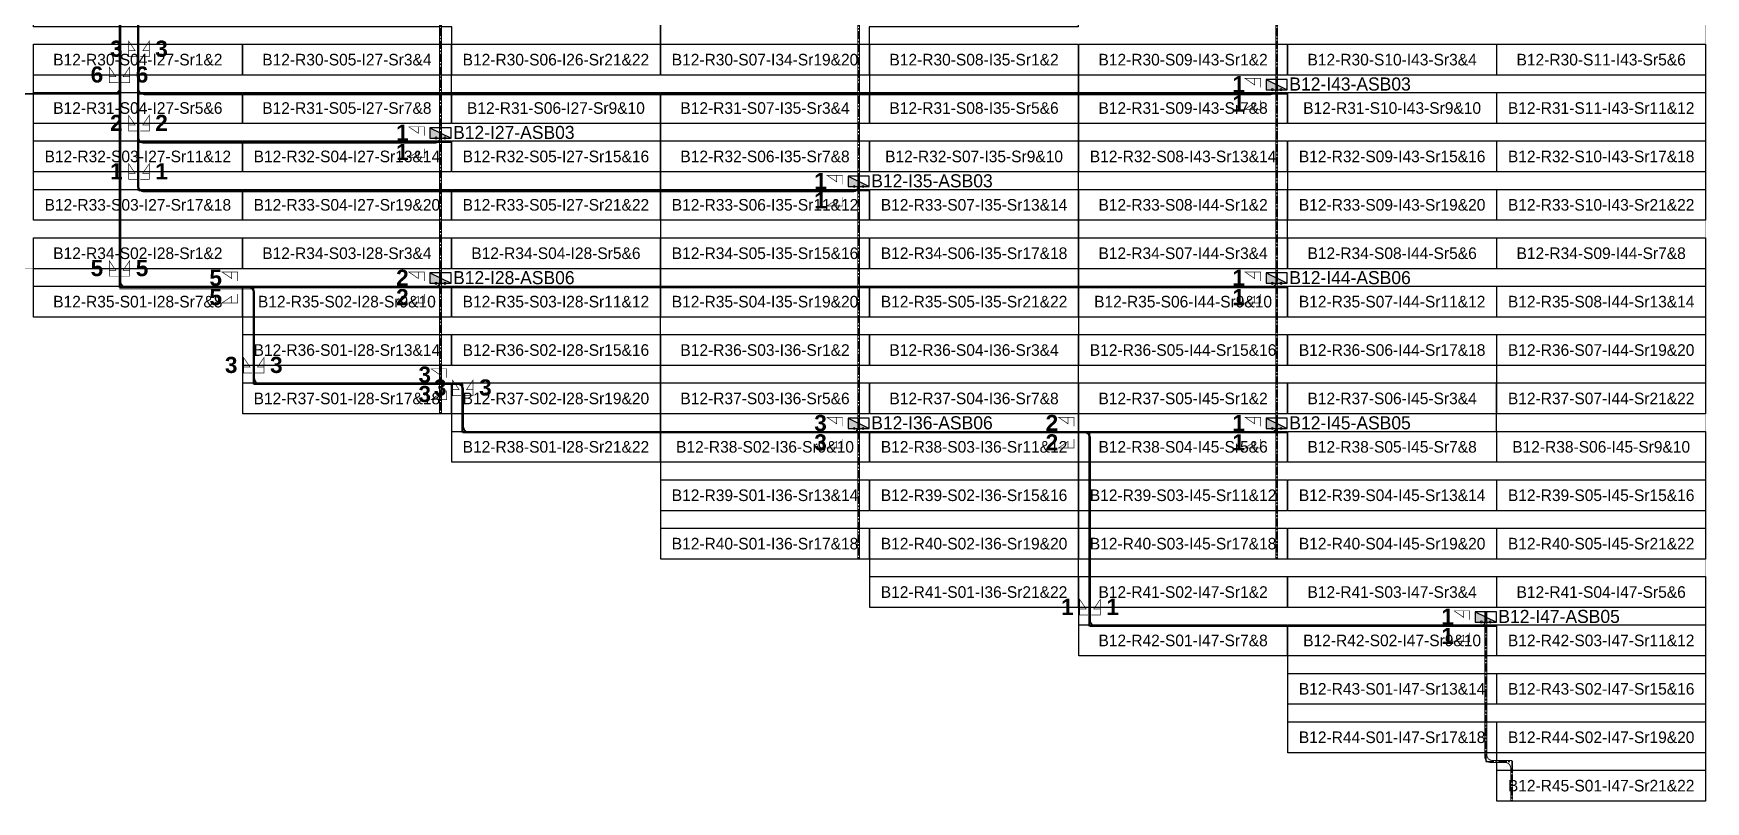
# Model space of a CAD drawing. Header units: metres. Extents: x 530339 to 530954, y 2674257 to 2674599.
# Drawn here: x 530695 to 530954.1, y 2674256.7 to 2674375.7 of the extents above; entities that cross this region are included whole.
import ezdxf
from ezdxf.enums import TextEntityAlignment as Align

# ---------------------------------------------------------------- set-up
doc = ezdxf.new("R2010")
doc.units = ezdxf.units.M
doc.linetypes.add('CENTER', pattern=[2, 1.25, -0.25, 0.25, -0.25])
doc.layers.add('Boundary-12.5 MW Block', color=6, linetype='Continuous', lineweight=9)
doc.layers.add('PILE', color=1, linetype='Continuous', lineweight=15)
for name, color, linetype in [('DC Trench BL-12', 40, 'Continuous'), ('E-Inverter Grouping', 2, 'Continuous'), ('Inverter Block-12', 7, 'Continuous'), ('LT Cable(AG) INV to LT Panel BL-12', 2, 'Continuous'), ('Messenger Wire Block-12 (Master Path)', 30, 'Continuous'), ('Messenger Wire Block-12 (MW Path)', 191, 'Continuous'), ('MMS Table Block-12', 8, 'Continuous'), ('Plan Line - DC BL-12', 40, 'Continuous'), ('Section Marking BL-12', 2, 'Continuous')]:
    doc.layers.add(name, color=color, linetype=linetype)
doc.styles.add('BoldTextStyle', font='arialbd.ttf')
doc.styles.get("Standard").update_dxf_attribs({"font": 'Adani Regular.ttf'})

# ---------------------------------------------------------------- blocks, each defined once
blk = doc.blocks.new('MMS Table (32.292 x 4.788)')
at = {"color": 0}
blk.add_lwpolyline([(0, -0.002), (0, 4.786), (32.292, 4.786), (32.292, -0.002)], close=True, dxfattribs=at)
at = {"color": 7}
blk.add_attdef('ID1', text='', height=1.8, dxfattribs=at).set_placement((16.146, 2.392), align=Align.MIDDLE_CENTER)
blk = doc.blocks.new('Inverter Block')
h = blk.add_hatch(color=0)
h.dxf.hatch_style = 1
h.paths.add_polyline_path([(-1.46, 2.27), (-1.46, 0.85), (1.46, 0.85)])
at = {"color": 0}
blk.add_lwpolyline([(1.46, 2.27), (-1.46, 2.27), (-1.46, 0.85), (1.46, 0.85)], close=True, dxfattribs=at)
blk.add_lwpolyline([(-1.46, 2.27), (1.46, 0.85)], dxfattribs=at)
at = {"layer": 'PILE'}
for centre in [(-0.61, 0.85), (0.61, 0.85)]:
    blk.add_circle(centre, 0.156, dxfattribs=at)
at = {"color": 7}
blk.add_attdef('ID', (-1.46, 3.01), '', height=1.8, dxfattribs=at)

msp = doc.modelspace()

# ---------------------------------------------------------------- linework, layer by layer
at = {"layer": 'Boundary-12.5 MW Block', "const_width": 0.05}
msp.add_lwpolyline([(530338.75, 2674591.58), (530695.06, 2674591.58), (530695.06, 2674599.08), (530792.14, 2674599.08), (530792.14, 2674569.08), (530954.1, 2674569.08), (530954.1, 2674256.79), (530921.8, 2674256.79), (530921.8, 2674264.29), (530889.41, 2674264.29), (530889.41, 2674279.29), (530857.02, 2674279.29), (530857.02, 2674286.79), (530824.63, 2674286.79), (530824.63, 2674294.29), (530792.24, 2674294.29), (530792.24, 2674309.29), (530759.84, 2674309.29), (530759.84, 2674316.79), (530727.45, 2674316.79), (530727.45, 2674331.79), (530695.06, 2674331.79), (530695.06, 2674339.29), (530662.67, 2674339.29)], dxfattribs=at)
at = {"layer": 'DC Trench BL-12', "color": 40, "const_width": 0.15}
for points in [[(530823.04, 2674464.08), (530822.74, 2674464.08), (530822.74, 2674294.29), (530823.04, 2674294.29)], [(530758.25, 2674426.58), (530757.95, 2674426.58), (530757.95, 2674316.79), (530758.25, 2674316.79)], [(530887.82, 2674426.58), (530887.52, 2674426.58), (530887.52, 2674294.29), (530887.82, 2674294.29)]]:
    msp.add_lwpolyline(points, close=True, dxfattribs=at)
msp.add_lwpolyline([(530924.23, 2674262.93), (530924.08, 2674263.08), (530921.11, 2674263.08, -0.414214), (530920.21, 2674263.98), (530920.21, 2674286.12), (530919.91, 2674286.12), (530919.91, 2674263.68, 0.414214), (530920.81, 2674262.78), (530923.03, 2674262.78, -0.414214), (530923.93, 2674261.88), (530923.93, 2674256.79), (530924.23, 2674256.79)], format="xyb", close=True, dxfattribs=at)
at = {"layer": 'E-Inverter Grouping', "color": 3}
msp.add_lwpolyline([(530824.63, 2674404.08), (530824.63, 2674411.58), (530856.92, 2674411.58), (530856.92, 2674376.79), (530824.53, 2674376.79), (530824.53, 2674369.29), (530792.24, 2674369.29), (530792.24, 2674404.08)], close=True, dxfattribs=at)
at = {"layer": 'E-Inverter Grouping'}
for points in [[(530792.14, 2674369.29), (530759.84, 2674369.29), (530759.84, 2674376.79), (530695.06, 2674376.79), (530695.06, 2674404.08), (530727.35, 2674404.08), (530727.35, 2674396.58), (530792.14, 2674396.58)], [(530759.74, 2674366.58), (530792.14, 2674366.58), (530792.14, 2674346.79), (530695.06, 2674346.79), (530695.06, 2674374.08), (530759.74, 2674374.08)], [(530856.92, 2674331.79), (530792.24, 2674331.79), (530792.24, 2674366.58), (530824.63, 2674366.58), (530824.63, 2674374.08), (530856.92, 2674374.08)], [(530954.1, 2674346.79), (530889.41, 2674346.79), (530889.41, 2674354.29), (530857.02, 2674354.29), (530857.02, 2674374.08), (530954.1, 2674374.08)], [(530954.1, 2674316.79), (530921.8, 2674316.79), (530921.8, 2674324.29), (530857.02, 2674324.29), (530857.02, 2674351.58), (530889.31, 2674351.58), (530889.31, 2674344.08), (530954.1, 2674344.08)], [(530792.14, 2674309.29), (530759.84, 2674309.29), (530759.84, 2674316.79), (530727.45, 2674316.79), (530727.45, 2674331.79), (530695.06, 2674331.79), (530695.06, 2674344.08), (530792.14, 2674344.08)], [(530824.63, 2674294.29), (530792.24, 2674294.29), (530792.24, 2674329.08), (530856.92, 2674329.08), (530856.92, 2674286.79), (530824.63, 2674286.79)], [(530921.7, 2674314.08), (530954.1, 2674314.08), (530954.1, 2674294.29), (530857.02, 2674294.29), (530857.02, 2674321.58), (530921.7, 2674321.58)], [(530954.1, 2674256.79), (530921.8, 2674256.79), (530921.8, 2674264.29), (530889.41, 2674264.29), (530889.41, 2674279.29), (530857.02, 2674279.29), (530857.02, 2674291.58), (530954.1, 2674291.58)]]:
    msp.add_lwpolyline(points, close=True, dxfattribs=at)
at = {"layer": 'LT Cable(AG) INV to LT Panel BL-12'}
for points in [[(530721.2, 2674487.75), (530717.42, 2674487.75, -0.11163), (530717.03, 2674487.84), (530715.31, 2674488.66, 0.042157), (530715.15, 2674488.68), (530709.21, 2674488.68, 0.414214), (530708.31, 2674487.78), (530708.31, 2674465.73, 0.021647), (530708.31, 2674465.65), (530708.35, 2674465.15, -0.021647), (530708.36, 2674465.08), (530708.36, 2674367.28, -0.414214), (530707.46, 2674366.38), (530665.21, 2674366.38, -0.414214), (530664.31, 2674367.28), (530664.31, 2674367.73)], [(530721.2, 2674487.7), (530717.42, 2674487.7, -0.111768), (530717.03, 2674487.79), (530715.3, 2674488.61, 0.042157), (530715.15, 2674488.63), (530709.26, 2674488.63, 0.414214), (530708.36, 2674487.73), (530708.36, 2674465.73, 0.021647), (530708.36, 2674465.65), (530708.4, 2674465.16, -0.021647), (530708.41, 2674465.08), (530708.41, 2674337.33, 0.414214), (530709.31, 2674336.43), (530728.32, 2674336.43, -0.414214), (530729.22, 2674335.53), (530729.22, 2674322.33, 0.414214), (530730.12, 2674321.43), (530760.71, 2674321.43, -0.414214), (530761.61, 2674320.53), (530761.61, 2674314.83, 0.414214), (530762.51, 2674313.93), (530886.77, 2674313.93, 0.414214), (530887.67, 2674314.83), (530887.67, 2674315.23)], [(530719.13, 2674487.68), (530717.41, 2674487.68, -0.111837), (530717.02, 2674487.76), (530715.3, 2674488.59, 0.042157), (530715.15, 2674488.6), (530709.28, 2674488.6, 0.414214), (530708.38, 2674487.7), (530708.38, 2674465.73, 0.021647), (530708.38, 2674465.65), (530708.43, 2674465.16, -0.021647), (530708.43, 2674465.08), (530708.43, 2674337.35, 0.414214), (530709.33, 2674336.45), (530728.35, 2674336.45, -0.414214), (530729.25, 2674335.55), (530729.25, 2674322.35, 0.414214), (530730.15, 2674321.45), (530760.74, 2674321.45, -0.414214), (530761.64, 2674320.55), (530761.64, 2674314.85, 0.414214), (530762.54, 2674313.95), (530821.99, 2674313.95, 0.414214), (530822.89, 2674314.85), (530822.89, 2674315.23)], [(530719.13, 2674487.65), (530717.41, 2674487.65, -0.111907), (530717.02, 2674487.74), (530715.3, 2674488.56, 0.042157), (530715.15, 2674488.58), (530709.31, 2674488.58, 0.414214), (530708.41, 2674487.68), (530708.41, 2674465.73, 0.021647), (530708.41, 2674465.66), (530708.45, 2674465.16, -0.021647), (530708.46, 2674465.08), (530708.46, 2674337.38, 0.414214), (530709.36, 2674336.48), (530886.77, 2674336.48, 0.414214), (530887.67, 2674337.38), (530887.67, 2674337.73)], [(530719.13, 2674487.63), (530717.41, 2674487.63, -0.111976), (530717.02, 2674487.71), (530715.29, 2674488.54, 0.042157), (530715.14, 2674488.55), (530709.33, 2674488.55, 0.414214), (530708.43, 2674487.65), (530708.43, 2674465.73, 0.021647), (530708.43, 2674465.66), (530708.48, 2674465.16, -0.021647), (530708.48, 2674465.08), (530708.48, 2674337.4, 0.414214), (530709.38, 2674336.5), (530757.2, 2674336.5, 0.414214), (530758.1, 2674337.4), (530758.1, 2674337.73)], [(530708.38, 2674465.08), (530708.38, 2674337.3, 0.414214), (530709.28, 2674336.4), (530728.3, 2674336.4, -0.414214), (530729.2, 2674335.5), (530729.2, 2674322.3, 0.414214), (530730.1, 2674321.4), (530760.69, 2674321.4, -0.414214), (530761.59, 2674320.5), (530761.59, 2674314.8, 0.414214), (530762.49, 2674313.9), (530857.87, 2674313.9, -0.414214), (530858.77, 2674313), (530858.77, 2674284.8, 0.414214), (530859.67, 2674283.9), (530919.16, 2674283.9, 0.414214), (530920.06, 2674284.8), (530920.06, 2674285.23)]]:
    msp.add_lwpolyline(points, format="xyb", dxfattribs=at)
at = {"layer": 'LT Cable(AG) INV to LT Panel BL-12', "color": 5}
for points in [[(530718.11, 2674487.29), (530716.55, 2674487.29, 0.078431), (530716.28, 2674487.25), (530715.35, 2674486.94, -0.078431), (530715.07, 2674486.9), (530711.93, 2674486.9, 0.414214), (530711.03, 2674486), (530711.03, 2674465.84, 0.093355), (530711.09, 2674465.51), (530711.19, 2674465.25, -0.093355), (530711.26, 2674464.92), (530711.26, 2674352.15, 0.414214), (530712.16, 2674351.25), (530821.99, 2674351.25, 0.414214), (530822.89, 2674352.15), (530822.89, 2674352.73)], [(530718.11, 2674487.26), (530716.56, 2674487.26, 0.078431), (530716.28, 2674487.22), (530715.35, 2674486.92, -0.078431), (530715.07, 2674486.88), (530711.96, 2674486.88, 0.414214), (530711.06, 2674485.98), (530711.06, 2674465.84, 0.093355), (530711.12, 2674465.51), (530711.22, 2674465.25, -0.093355), (530711.28, 2674464.93), (530711.28, 2674359.68, 0.414214), (530712.18, 2674358.78), (530757.2, 2674358.78, 0.414214), (530758.1, 2674359.68), (530758.1, 2674360.23)], [(530718.11, 2674487.24), (530716.56, 2674487.24, 0.078431), (530716.28, 2674487.2), (530715.35, 2674486.89, -0.078431), (530715.08, 2674486.85), (530711.98, 2674486.85, 0.414214), (530711.08, 2674485.95), (530711.08, 2674465.85, 0.093355), (530711.14, 2674465.52), (530711.24, 2674465.26, -0.093355), (530711.31, 2674464.93), (530711.31, 2674367.2, 0.414214), (530712.21, 2674366.3), (530886.77, 2674366.3, 0.414214), (530887.67, 2674367.2), (530887.67, 2674367.73)]]:
    msp.add_lwpolyline(points, format="xyb", dxfattribs=at)
at = {"layer": 'Messenger Wire Block-12 (Master Path)'}
for points in [[(530708.36, 2674336.38), (530708.36, 2674465.11)], [(530711.38, 2674351.38), (530711.38, 2674465.11)], [(530662.67, 2674366.38), (530708.36, 2674366.38)], [(530711.38, 2674366.38), (530889.31, 2674366.38)], [(530711.38, 2674358.88), (530759.74, 2674358.88)], [(530711.38, 2674351.38), (530824.53, 2674351.38)], [(530708.36, 2674336.38), (530889.31, 2674336.38)], [(530729.17, 2674321.38), (530729.17, 2674336.38)], [(530729.17, 2674321.38), (530761.56, 2674321.38)], [(530761.56, 2674313.88), (530761.56, 2674321.38)], [(530761.56, 2674313.88), (530889.31, 2674313.88)], [(530858.74, 2674283.88), (530858.74, 2674313.88)], [(530858.74, 2674283.88), (530921.7, 2674283.88)]]:
    msp.add_lwpolyline(points, dxfattribs=at)
at = {"layer": 'Messenger Wire Block-12 (MW Path)', "const_width": 0.1}
for points in [[(530708.61, 2674336.38), (530708.61, 2674465.11)], [(530711.13, 2674351.38), (530711.13, 2674465.11)], [(530662.67, 2674366.38), (530708.36, 2674366.38)], [(530711.38, 2674366.38), (530889.31, 2674366.38)], [(530711.38, 2674358.88), (530759.74, 2674358.88)], [(530711.38, 2674351.38), (530824.53, 2674351.38)], [(530708.36, 2674336.63), (530889.31, 2674336.63)], [(530708.36, 2674336.13), (530729.17, 2674336.13)], [(530728.92, 2674321.38), (530728.92, 2674336.38)], [(530729.17, 2674321.38), (530761.56, 2674321.38)], [(530761.31, 2674313.88), (530761.31, 2674321.38)], [(530761.56, 2674313.88), (530889.31, 2674313.88)], [(530858.49, 2674283.88), (530858.49, 2674313.88)], [(530858.74, 2674283.88), (530921.7, 2674283.88)]]:
    msp.add_lwpolyline(points, dxfattribs=at)
at = {"layer": 'Plan Line - DC BL-12', "color": 6, "linetype": 'CENTER'}
for points in [[(530822.89, 2674464.08), (530822.89, 2674294.29)], [(530758.1, 2674426.58), (530758.1, 2674316.79)], [(530887.67, 2674426.58), (530887.67, 2674294.29)], [(530920.06, 2674286.12), (530920.06, 2674262.93)], [(530920.06, 2674262.93), (530924.08, 2674262.93)], [(530924.08, 2674262.93), (530924.08, 2674256.79)]]:
    msp.add_lwpolyline(points, dxfattribs=at)
at = {"layer": 'Section Marking BL-12', "color": 94, "lineweight": 35, "true_color": 0x00a500, "const_width": 0.1}
for points in [[(530711.18, 2674372.13), (530709.79, 2674372.13), (530709.79, 2674374.53), (530710.8, 2674373.05), (530709.79, 2674373.05)], [(530711.58, 2674372.13), (530712.97, 2674372.13), (530712.97, 2674374.53), (530711.96, 2674373.05), (530712.97, 2674373.05)], [(530708.16, 2674368.13), (530706.77, 2674368.13), (530706.77, 2674370.53), (530707.78, 2674369.05), (530706.77, 2674369.05)], [(530708.56, 2674368.13), (530709.95, 2674368.13), (530709.95, 2674370.53), (530708.94, 2674369.05), (530709.95, 2674369.05)], [(530885.17, 2674367.38), (530885.17, 2674368.77), (530882.77, 2674368.77), (530884.25, 2674367.76), (530884.25, 2674368.77)], [(530885.17, 2674365.38), (530885.17, 2674363.99), (530882.77, 2674363.99), (530884.25, 2674365), (530884.25, 2674363.99)], [(530711.18, 2674360.63), (530709.79, 2674360.63), (530709.79, 2674363.03), (530710.8, 2674361.55), (530709.79, 2674361.55)], [(530711.58, 2674360.63), (530712.97, 2674360.63), (530712.97, 2674363.03), (530711.96, 2674361.55), (530712.97, 2674361.55)], [(530755.6, 2674359.88), (530755.6, 2674361.27), (530753.2, 2674361.27), (530754.68, 2674360.26), (530754.68, 2674361.27)], [(530755.6, 2674357.88), (530755.6, 2674356.49), (530753.2, 2674356.49), (530754.68, 2674357.5), (530754.68, 2674356.49)], [(530711.18, 2674353.13), (530709.79, 2674353.13), (530709.79, 2674355.53), (530710.8, 2674354.05), (530709.79, 2674354.05)], [(530711.58, 2674353.13), (530712.97, 2674353.13), (530712.97, 2674355.53), (530711.96, 2674354.05), (530712.97, 2674354.05)], [(530820.39, 2674352.38), (530820.39, 2674353.77), (530817.99, 2674353.77), (530819.47, 2674352.76), (530819.47, 2674353.77)], [(530820.39, 2674350.38), (530820.39, 2674348.99), (530817.99, 2674348.99), (530819.47, 2674350), (530819.47, 2674348.99)], [(530708.16, 2674338.13), (530706.77, 2674338.13), (530706.77, 2674340.53), (530707.78, 2674339.05), (530706.77, 2674339.05)], [(530708.56, 2674338.13), (530709.95, 2674338.13), (530709.95, 2674340.53), (530708.94, 2674339.05), (530709.95, 2674339.05)], [(530726.67, 2674337.38), (530726.67, 2674338.77), (530724.27, 2674338.77), (530725.75, 2674337.76), (530725.75, 2674338.77)], [(530755.6, 2674337.38), (530755.6, 2674338.77), (530753.2, 2674338.77), (530754.68, 2674337.76), (530754.68, 2674338.77)], [(530885.17, 2674337.38), (530885.17, 2674338.77), (530882.77, 2674338.77), (530884.25, 2674337.76), (530884.25, 2674338.77)], [(530726.67, 2674335.38), (530726.67, 2674333.99), (530724.27, 2674333.99), (530725.75, 2674335), (530725.75, 2674333.99)], [(530755.6, 2674335.38), (530755.6, 2674333.99), (530753.2, 2674333.99), (530754.68, 2674335), (530754.68, 2674333.99)], [(530885.17, 2674335.38), (530885.17, 2674333.99), (530882.77, 2674333.99), (530884.25, 2674335), (530884.25, 2674333.99)], [(530728.97, 2674323.13), (530727.58, 2674323.13), (530727.58, 2674325.53), (530728.59, 2674324.05), (530727.58, 2674324.05)], [(530729.37, 2674323.13), (530730.76, 2674323.13), (530730.76, 2674325.53), (530729.75, 2674324.05), (530730.76, 2674324.05)], [(530759.06, 2674322.38), (530759.06, 2674323.77), (530756.66, 2674323.77), (530758.14, 2674322.76), (530758.14, 2674323.77)], [(530761.36, 2674319.63), (530759.97, 2674319.63), (530759.97, 2674322.03), (530760.98, 2674320.55), (530759.97, 2674320.55)], [(530761.76, 2674319.63), (530763.15, 2674319.63), (530763.15, 2674322.03), (530762.14, 2674320.55), (530763.15, 2674320.55)], [(530759.06, 2674320.38), (530759.06, 2674318.99), (530756.66, 2674318.99), (530758.14, 2674320), (530758.14, 2674318.99)], [(530820.39, 2674314.88), (530820.39, 2674316.27), (530817.99, 2674316.27), (530819.47, 2674315.26), (530819.47, 2674316.27)], [(530856.24, 2674314.88), (530856.24, 2674316.27), (530853.84, 2674316.27), (530855.32, 2674315.26), (530855.32, 2674316.27)], [(530885.17, 2674314.88), (530885.17, 2674316.27), (530882.77, 2674316.27), (530884.25, 2674315.26), (530884.25, 2674316.27)], [(530820.39, 2674312.88), (530820.39, 2674311.49), (530817.99, 2674311.49), (530819.47, 2674312.5), (530819.47, 2674311.49)], [(530856.24, 2674312.88), (530856.24, 2674311.49), (530853.84, 2674311.49), (530855.32, 2674312.5), (530855.32, 2674311.49)], [(530885.17, 2674312.88), (530885.17, 2674311.49), (530882.77, 2674311.49), (530884.25, 2674312.5), (530884.25, 2674311.49)], [(530858.54, 2674285.63), (530857.15, 2674285.63), (530857.15, 2674288.03), (530858.16, 2674286.55), (530857.15, 2674286.55)], [(530858.94, 2674285.63), (530860.33, 2674285.63), (530860.33, 2674288.03), (530859.32, 2674286.55), (530860.33, 2674286.55)], [(530917.56, 2674284.88), (530917.56, 2674286.27), (530915.16, 2674286.27), (530916.64, 2674285.26), (530916.64, 2674286.27)], [(530917.56, 2674282.88), (530917.56, 2674281.49), (530915.16, 2674281.49), (530916.64, 2674282.5), (530916.64, 2674281.49)]]:
    msp.add_lwpolyline(points, dxfattribs=at)

# ---------------------------------------------------------------- block references
at = {"layer": 'Inverter Block-12'}
ref = msp.add_blockref('Inverter Block', (530887.67, 2674366.07), dxfattribs=dict(at, xscale=1.124999999976148, yscale=1.124999999976148, zscale=1.124999999976148))
ref.add_attrib('ID', 'B12-I43-ASB03', (530889.63, 2674366.89), dxfattribs={"layer": '0', "color": 7, "height": 2.025})
ref = msp.add_blockref('Inverter Block', (530758.1, 2674358.57), dxfattribs=dict(at, xscale=1.124999999976148, yscale=1.124999999976148, zscale=1.124999999976148))
ref.add_attrib('ID', 'B12-I27-ASB03', (530760.06, 2674359.39), dxfattribs={"layer": '0', "color": 7, "height": 2.025})
ref = msp.add_blockref('Inverter Block', (530822.89, 2674351.07), dxfattribs=dict(at, xscale=1.124999999976148, yscale=1.124999999976148, zscale=1.124999999976148))
ref.add_attrib('ID', 'B12-I35-ASB03', (530824.85, 2674351.89), dxfattribs={"layer": '0', "color": 7, "height": 2.025})
ref = msp.add_blockref('Inverter Block', (530758.1, 2674336.07), dxfattribs=dict(at, xscale=1.124999999976148, yscale=1.124999999976148, zscale=1.124999999976148))
ref.add_attrib('ID', 'B12-I28-ASB06', (530760.06, 2674336.89), dxfattribs={"layer": '0', "color": 7, "height": 2.025})
ref = msp.add_blockref('Inverter Block', (530887.67, 2674336.07), dxfattribs=dict(at, xscale=1.124999999976148, yscale=1.124999999976148, zscale=1.124999999976148))
ref.add_attrib('ID', 'B12-I44-ASB06', (530889.63, 2674336.89), dxfattribs={"layer": '0', "color": 7, "height": 2.025})
ref = msp.add_blockref('Inverter Block', (530822.89, 2674313.57), dxfattribs=dict(at, xscale=1.124999999976148, yscale=1.124999999976148, zscale=1.124999999976148))
ref.add_attrib('ID', 'B12-I36-ASB06', (530824.85, 2674314.39), dxfattribs={"layer": '0', "color": 7, "height": 2.025})
ref = msp.add_blockref('Inverter Block', (530887.67, 2674313.57), dxfattribs=dict(at, xscale=1.124999999976148, yscale=1.124999999976148, zscale=1.124999999976148))
ref.add_attrib('ID', 'B12-I45-ASB05', (530889.63, 2674314.39), dxfattribs={"layer": '0', "color": 7, "height": 2.025})
ref = msp.add_blockref('Inverter Block', (530920.06, 2674283.57), dxfattribs=dict(at, xscale=1.124999999976148, yscale=1.124999999976148, zscale=1.124999999976148))
ref.add_attrib('ID', 'B12-I47-ASB05', (530922.02, 2674284.39), dxfattribs={"layer": '0', "color": 7, "height": 2.025})
at = {"layer": 'MMS Table Block-12'}
for p, values in [((530695.06, 2674369.29), {'ID1': 'B12-R30-S04-I27-Sr1&2'}), ((530727.45, 2674369.29), {'ID1': 'B12-R30-S05-I27-Sr3&4'}), ((530759.84, 2674369.29), {'ID1': 'B12-R30-S06-I26-Sr21&22'}), ((530792.24, 2674369.29), {'ID1': 'B12-R30-S07-I34-Sr19&20'}), ((530824.63, 2674369.29), {'ID1': 'B12-R30-S08-I35-Sr1&2'}), ((530857.02, 2674369.29), {'ID1': 'B12-R30-S09-I43-Sr1&2'}), ((530889.41, 2674369.29), {'ID1': 'B12-R30-S10-I43-Sr3&4'}), ((530921.8, 2674369.29), {'ID1': 'B12-R30-S11-I43-Sr5&6'}), ((530695.06, 2674361.79), {'ID1': 'B12-R31-S04-I27-Sr5&6'}), ((530727.45, 2674361.79), {'ID1': 'B12-R31-S05-I27-Sr7&8'}), ((530759.84, 2674361.79), {'ID1': 'B12-R31-S06-I27-Sr9&10'}), ((530792.24, 2674361.79), {'ID1': 'B12-R31-S07-I35-Sr3&4'}), ((530824.63, 2674361.79), {'ID1': 'B12-R31-S08-I35-Sr5&6'}), ((530857.02, 2674361.79), {'ID1': 'B12-R31-S09-I43-Sr7&8'}), ((530889.41, 2674361.79), {'ID1': 'B12-R31-S10-I43-Sr9&10'}), ((530921.8, 2674361.79), {'ID1': 'B12-R31-S11-I43-Sr11&12'}), ((530695.06, 2674354.29), {'ID1': 'B12-R32-S03-I27-Sr11&12'}), ((530727.45, 2674354.29), {'ID1': 'B12-R32-S04-I27-Sr13&14'}), ((530759.84, 2674354.29), {'ID1': 'B12-R32-S05-I27-Sr15&16'}), ((530792.24, 2674354.29), {'ID1': 'B12-R32-S06-I35-Sr7&8'}), ((530824.63, 2674354.29), {'ID1': 'B12-R32-S07-I35-Sr9&10'}), ((530857.02, 2674354.29), {'ID1': 'B12-R32-S08-I43-Sr13&14'}), ((530889.41, 2674354.29), {'ID1': 'B12-R32-S09-I43-Sr15&16'}), ((530921.8, 2674354.29), {'ID1': 'B12-R32-S10-I43-Sr17&18'}), ((530695.06, 2674346.79), {'ID1': 'B12-R33-S03-I27-Sr17&18'}), ((530727.45, 2674346.79), {'ID1': 'B12-R33-S04-I27-Sr19&20'}), ((530759.84, 2674346.79), {'ID1': 'B12-R33-S05-I27-Sr21&22'}), ((530792.24, 2674346.79), {'ID1': 'B12-R33-S06-I35-Sr11&12'}), ((530824.63, 2674346.79), {'ID1': 'B12-R33-S07-I35-Sr13&14'}), ((530857.02, 2674346.79), {'ID1': 'B12-R33-S08-I44-Sr1&2'}), ((530889.41, 2674346.79), {'ID1': 'B12-R33-S09-I43-Sr19&20'}), ((530921.8, 2674346.79), {'ID1': 'B12-R33-S10-I43-Sr21&22'}), ((530695.06, 2674339.29), {'ID1': 'B12-R34-S02-I28-Sr1&2'}), ((530727.45, 2674339.29), {'ID1': 'B12-R34-S03-I28-Sr3&4'}), ((530759.84, 2674339.29), {'ID1': 'B12-R34-S04-I28-Sr5&6'}), ((530792.24, 2674339.29), {'ID1': 'B12-R34-S05-I35-Sr15&16'}), ((530824.63, 2674339.29), {'ID1': 'B12-R34-S06-I35-Sr17&18'}), ((530857.02, 2674339.29), {'ID1': 'B12-R34-S07-I44-Sr3&4'}), ((530889.41, 2674339.29), {'ID1': 'B12-R34-S08-I44-Sr5&6'}), ((530921.8, 2674339.29), {'ID1': 'B12-R34-S09-I44-Sr7&8'}), ((530695.06, 2674331.79), {'ID1': 'B12-R35-S01-I28-Sr7&8'}), ((530727.45, 2674331.79), {'ID1': 'B12-R35-S02-I28-Sr9&10'}), ((530759.84, 2674331.79), {'ID1': 'B12-R35-S03-I28-Sr11&12'}), ((530792.24, 2674331.79), {'ID1': 'B12-R35-S04-I35-Sr19&20'}), ((530824.63, 2674331.79), {'ID1': 'B12-R35-S05-I35-Sr21&22'}), ((530857.02, 2674331.79), {'ID1': 'B12-R35-S06-I44-Sr9&10'}), ((530889.41, 2674331.79), {'ID1': 'B12-R35-S07-I44-Sr11&12'}), ((530921.8, 2674331.79), {'ID1': 'B12-R35-S08-I44-Sr13&14'}), ((530727.45, 2674324.29), {'ID1': 'B12-R36-S01-I28-Sr13&14'}), ((530759.84, 2674324.29), {'ID1': 'B12-R36-S02-I28-Sr15&16'}), ((530792.24, 2674324.29), {'ID1': 'B12-R36-S03-I36-Sr1&2'}), ((530824.63, 2674324.29), {'ID1': 'B12-R36-S04-I36-Sr3&4'}), ((530857.02, 2674324.29), {'ID1': 'B12-R36-S05-I44-Sr15&16'}), ((530889.41, 2674324.29), {'ID1': 'B12-R36-S06-I44-Sr17&18'}), ((530921.8, 2674324.29), {'ID1': 'B12-R36-S07-I44-Sr19&20'}), ((530727.45, 2674316.79), {'ID1': 'B12-R37-S01-I28-Sr17&18'}), ((530759.84, 2674316.79), {'ID1': 'B12-R37-S02-I28-Sr19&20'}), ((530792.24, 2674316.79), {'ID1': 'B12-R37-S03-I36-Sr5&6'}), ((530824.63, 2674316.79), {'ID1': 'B12-R37-S04-I36-Sr7&8'}), ((530857.02, 2674316.79), {'ID1': 'B12-R37-S05-I45-Sr1&2'}), ((530889.41, 2674316.79), {'ID1': 'B12-R37-S06-I45-Sr3&4'}), ((530921.8, 2674316.79), {'ID1': 'B12-R37-S07-I44-Sr21&22'}), ((530759.84, 2674309.29), {'ID1': 'B12-R38-S01-I28-Sr21&22'}), ((530792.24, 2674309.29), {'ID1': 'B12-R38-S02-I36-Sr9&10'}), ((530824.63, 2674309.29), {'ID1': 'B12-R38-S03-I36-Sr11&12'}), ((530857.02, 2674309.29), {'ID1': 'B12-R38-S04-I45-Sr5&6'}), ((530889.41, 2674309.29), {'ID1': 'B12-R38-S05-I45-Sr7&8'}), ((530921.8, 2674309.29), {'ID1': 'B12-R38-S06-I45-Sr9&10'}), ((530792.24, 2674301.79), {'ID1': 'B12-R39-S01-I36-Sr13&14'}), ((530824.63, 2674301.79), {'ID1': 'B12-R39-S02-I36-Sr15&16'}), ((530857.02, 2674301.79), {'ID1': 'B12-R39-S03-I45-Sr11&12'}), ((530889.41, 2674301.79), {'ID1': 'B12-R39-S04-I45-Sr13&14'}), ((530921.8, 2674301.79), {'ID1': 'B12-R39-S05-I45-Sr15&16'}), ((530792.24, 2674294.29), {'ID1': 'B12-R40-S01-I36-Sr17&18'}), ((530824.63, 2674294.29), {'ID1': 'B12-R40-S02-I36-Sr19&20'}), ((530857.02, 2674294.29), {'ID1': 'B12-R40-S03-I45-Sr17&18'}), ((530889.41, 2674294.29), {'ID1': 'B12-R40-S04-I45-Sr19&20'}), ((530921.8, 2674294.29), {'ID1': 'B12-R40-S05-I45-Sr21&22'}), ((530824.63, 2674286.79), {'ID1': 'B12-R41-S01-I36-Sr21&22'}), ((530857.02, 2674286.79), {'ID1': 'B12-R41-S02-I47-Sr1&2'}), ((530889.41, 2674286.79), {'ID1': 'B12-R41-S03-I47-Sr3&4'}), ((530921.8, 2674286.79), {'ID1': 'B12-R41-S04-I47-Sr5&6'}), ((530857.02, 2674279.29), {'ID1': 'B12-R42-S01-I47-Sr7&8'}), ((530889.41, 2674279.29), {'ID1': 'B12-R42-S02-I47-Sr9&10'}), ((530921.8, 2674279.29), {'ID1': 'B12-R42-S03-I47-Sr11&12'}), ((530889.41, 2674271.79), {'ID1': 'B12-R43-S01-I47-Sr13&14'}), ((530921.8, 2674271.79), {'ID1': 'B12-R43-S02-I47-Sr15&16'}), ((530889.41, 2674264.29), {'ID1': 'B12-R44-S01-I47-Sr17&18'}), ((530921.8, 2674264.29), {'ID1': 'B12-R44-S02-I47-Sr19&20'}), ((530921.8, 2674256.79), {'ID1': 'B12-R45-S01-I47-Sr21&22'})]:
    msp.add_blockref('MMS Table (32.292 x 4.788)', p, dxfattribs=at).add_auto_attribs(values)

# ---------------------------------------------------------------- texts
at = {"layer": 'Section Marking BL-12', "color": 94, "true_color": 0x00a500, "style": 'BoldTextStyle'}
for s, p in [('3', (530707.88, 2674373.38)), ('3', (530714.88, 2674373.38)), ('6', (530704.86, 2674369.38)), ('6', (530711.86, 2674369.38)), ('1', (530881.77, 2674367.88)), ('1', (530881.77, 2674364.88)), ('2', (530707.88, 2674361.88)), ('2', (530714.88, 2674361.88)), ('1', (530752.2, 2674360.38)), ('1', (530752.2, 2674357.38)), ('1', (530707.88, 2674354.38)), ('1', (530714.88, 2674354.38)), ('1', (530816.99, 2674352.88)), ('1', (530816.99, 2674349.88)), ('5', (530704.86, 2674339.38)), ('5', (530711.86, 2674339.38)), ('5', (530723.27, 2674337.88)), ('2', (530752.2, 2674337.88)), ('1', (530881.77, 2674337.88)), ('5', (530723.27, 2674334.88)), ('2', (530752.2, 2674334.88)), ('1', (530881.77, 2674334.88)), ('3', (530725.67, 2674324.38)), ('3', (530732.67, 2674324.38)), ('3', (530755.66, 2674322.88)), ('3', (530755.66, 2674319.88)), ('3', (530758.06, 2674320.88)), ('3', (530765.06, 2674320.88)), ('3', (530816.99, 2674315.38)), ('2', (530852.84, 2674315.38)), ('1', (530881.77, 2674315.38)), ('3', (530816.99, 2674312.38)), ('2', (530852.84, 2674312.38)), ('1', (530881.77, 2674312.38)), ('1', (530855.24, 2674286.88)), ('1', (530862.24, 2674286.88)), ('1', (530914.16, 2674285.38)), ('1', (530914.16, 2674282.38))]:
    msp.add_text(s, height=2.5, dxfattribs=at).set_placement(p, align=Align.MIDDLE_CENTER)

doc.saveas('drawing.dxf')
